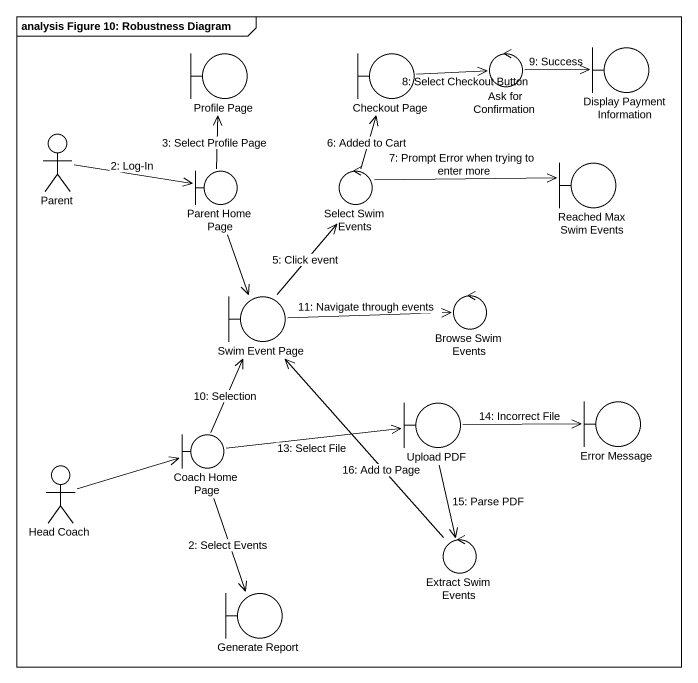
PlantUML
@startuml
mainframe analysis Figure 10: Robustness Diagram
boundary "Display Payment Information" as Display_Payment_Information
boundary "Profile Page" as Profile_Page
boundary "Checkout Page" as Checkout_Page
control "Ask for Confirmation" as Ask_for_Confirmation
actor Parent
boundary "Parent Home Page" as Parent_Home_Page
control "Select Swim Events" as Select_Swim_Events
boundary "Reached Max Swim Events" as Reached_Max_Swim_Events
boundary "Swim Event Page" as Swim_Event_Page
control "Browse Swim Events" as Browse_Swim_Events
boundary "Upload PDF" as Upload_PDF
boundary "Error Message" as Error_Message
actor "Head Coach" as Head_Coach
boundary "Coach Home Page" as Coach_Home_Page
control "Extract Swim Events" as Extract_Swim_Events
boundary "Generate Report" as Generate_Report
Checkout_Page -right-> Ask_for_Confirmation : 8: Select Checkout Button
Ask_for_Confirmation -right-> Display_Payment_Information : 9: Success
Parent -right-> Parent_Home_Page : 2: Log-In
Parent_Home_Page -up-> Profile_Page : 3: Select Profile Page
Parent_Home_Page --> Swim_Event_Page
Select_Swim_Events -up-> Checkout_Page : 6: Added to Cart
Select_Swim_Events -right-> Reached_Max_Swim_Events : 7: Prompt Error when trying to enter more
Swim_Event_Page -up-> Select_Swim_Events : 5: Click event
Swim_Event_Page -right-> Browse_Swim_Events : 11: Navigate through events
Upload_PDF -right-> Error_Message : 14: Incorrect File
Upload_PDF --> Extract_Swim_Events : 15: Parse PDF
Head_Coach -right-> Coach_Home_Page
Coach_Home_Page -up-> Swim_Event_Page : 10: Selection
Coach_Home_Page -right-> Upload_PDF : 13: Select File
Coach_Home_Page --> Generate_Report : 2: Select Events
Extract_Swim_Events -up-> Swim_Event_Page : 16: Add to Page
@enduml
